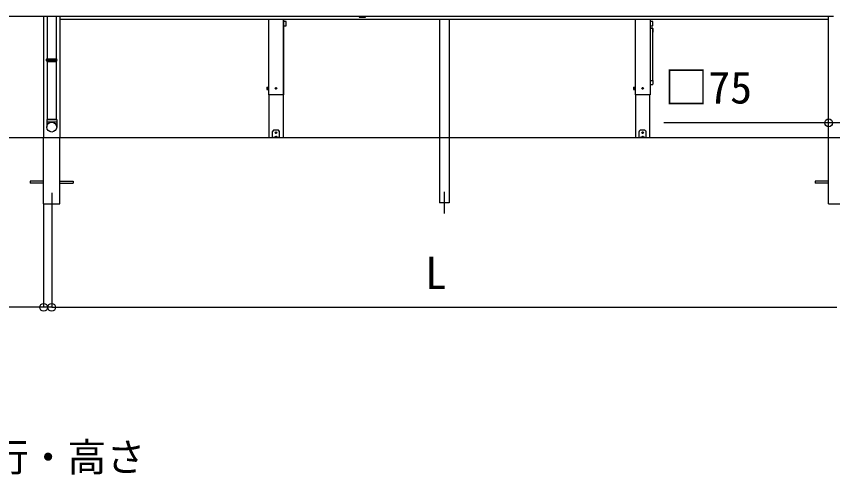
# Model space of a CAD drawing. Units: millimetres, scale not verified. Extents: x -10500 to 10500, y -15600 to 15524.
# Drawn here: x -7877 to -4092, y 634 to 2759 of the extents above; entities that cross this region are included whole.
import ezdxf
from ezdxf.enums import TextEntityAlignment as Align

# ---------------------------------------------------------------- set-up
doc = ezdxf.new("R2010")
doc.units = ezdxf.units.MM
doc.header["$LTSCALE"] = 80
for name, color, linetype in [('0-2_USER1', 3, 'Continuous'), ('0-3_YKK_12', 2, 'Continuous'), ('0-4_YKK_A1', 4, 'Continuous'), ('0-5_YKK_D', 6, 'Continuous')]:
    doc.layers.add(name, color=color, linetype=linetype)
doc.styles.add('ＭＳ ゴシック', font='')
doc.styles.get('ＭＳ ゴシック').set_extended_font_data('MS Gothic')

msp = doc.modelspace()

# ---------------------------------------------------------------- linework, layer by layer
at = {"layer": '0-3_YKK_12'}
for p, q in [((-7713, 1940.4), (-7713, 1840.4)), ((-5893, 1945.4), (-5893, 1845.4))]:
    msp.add_line(p, q, dxfattribs=at)
at = {"layer": '0-4_YKK_A1'}
for p, q in [((-6288, 2758.4), (-8457, 2758.4)), ((-7750.5, 2758.4), (-7750.5, 2195.4)), ((-7734, 2758.4), (-7734, 2562.6)), ((-7692, 2758.4), (-7692, 2562.6)), ((-7675.5, 2758.4), (-7675.5, 2195.4)), ((-7675.5, 2745.4), (-4110.5, 2745.4)), ((-6708.08, 2745.4), (-6708.08, 2395.4)), ((-6708, 2745.4), (-6708, 2395.4)), ((-6638, 2745.4), (-6638, 2395.4)), ((-6637.92, 2395.4), (-6637.92, 2745.4)), ((-6626.8, 2735.6), (-6637.2, 2735.6)), ((-6625.8, 2716.2), (-6625.8, 2734.6)), ((-6288, 2756.9), (-6288, 2759.32)), ((-6287, 2758.61), (-6287, 2759.32)), ((-6259, 2758.61), (-6287, 2758.61)), ((-6287, 2758.61), (-6287, 2756.2)), ((-6287, 2756.2), (-6259, 2756.2)), ((-6287, 2756.2), (-6287, 2755.9)), ((-6259, 2755.9), (-6287, 2755.9)), ((-6259, 2758.61), (-6259, 2759.32)), ((-6259, 2756.2), (-6259, 2758.61)), ((-6259, 2756.2), (-6259, 2755.9)), ((-6258, 2759.32), (-6258, 2756.9)), ((-4088, 2758.4), (-6258, 2758.4)), ((-5915.5, 2745.4), (-5915.5, 2195.4)), ((-5870.5, 2745.4), (-5870.5, 2195.4)), ((-5008.08, 2745.4), (-5008.08, 2395.4)), ((-5008, 2745.4), (-5008, 2395.4)), ((-4938, 2745.4), (-4938, 2395.4)), ((-4937.92, 2745.4), (-4937.92, 2395.4)), ((-4926.8, 2735.6), (-4937.2, 2735.6)), ((-4925.8, 2716.2), (-4925.8, 2734.6)), ((-6637.2, 2715.2), (-6626.8, 2715.2)), ((-4937.2, 2715.2), (-4926.8, 2715.2)), ((-4926.8, 2704.06), (-4937.2, 2704.06)), ((-4926.8, 2703.81), (-4937.2, 2703.81)), ((-4927, 2703.44), (-4937, 2703.44)), ((-4926, 2461.82), (-4926, 2702.52)), ((-4925.8, 2703.06), (-4925.8, 2685.91)), ((-7736.5, 2560.6), (-7735.5, 2562.6)), ((-7736.5, 2557.08), (-7736.5, 2560.6)), ((-7736.5, 2560.6), (-7689.5, 2560.6)), ((-7736.5, 2552.6), (-7736.5, 2556.11)), ((-7735.5, 2550.6), (-7736.5, 2552.6)), ((-7689.5, 2552.6), (-7736.5, 2552.6)), ((-7735.5, 2562.6), (-7690.5, 2562.6)), ((-7735.5, 2550.6), (-7690.5, 2550.6)), ((-7734, 2550.6), (-7734, 2280.4)), ((-7692, 2550.6), (-7692, 2280.4)), ((-7689.5, 2560.6), (-7690.5, 2562.6)), ((-7690.5, 2550.6), (-7689.5, 2552.6)), ((-7689.5, 2557.08), (-7689.5, 2560.6)), ((-7689.5, 2552.6), (-7689.5, 2556.11)), ((-4937.2, 2462.19), (-4926.8, 2462.19)), ((-4925.8, 2461.27), (-4925.8, 2461.13)), ((-4925.8, 2461.13), (-4925.8, 2460.6)), ((-4925.8, 2460.6), (-4925.8, 2458.05)), ((-6714.8, 2430.4), (-6714.35, 2431.18)), ((-6714.8, 2430.4), (-6714.8, 2420.4)), ((-6714.35, 2431.18), (-6710.8, 2431.18)), ((-6714.35, 2428.29), (-6710.8, 2428.29)), ((-6710.8, 2431.18), (-6710.8, 2419.63)), ((-6709.6, 2431.65), (-6708, 2431.65)), ((-6675.24, 2425.9), (-6674.14, 2425.92)), ((-6675.24, 2424.9), (-6674.14, 2424.88)), ((-6674.14, 2425.92), (-6673.62, 2426.02)), ((-6674.14, 2424.88), (-6673.62, 2424.78)), ((-6673.52, 2426.54), (-6673.62, 2426.02)), ((-6673.52, 2424.27), (-6673.62, 2424.78)), ((-6673.5, 2427.65), (-6673.52, 2426.54)), ((-6673.5, 2423.16), (-6673.52, 2424.27)), ((-6672.5, 2427.65), (-6672.48, 2426.54)), ((-6672.5, 2423.16), (-6672.48, 2424.27)), ((-6672.48, 2426.54), (-6672.38, 2426.02)), ((-6672.48, 2424.27), (-6672.38, 2424.78)), ((-6671.86, 2425.92), (-6672.38, 2426.02)), ((-6671.86, 2424.88), (-6672.38, 2424.78)), ((-6670.76, 2425.9), (-6671.86, 2425.92)), ((-6670.76, 2424.9), (-6671.86, 2424.88)), ((-5014.8, 2430.4), (-5014.35, 2431.18)), ((-5014.8, 2430.4), (-5014.8, 2420.4)), ((-5014.35, 2431.18), (-5010.8, 2431.18)), ((-5014.35, 2428.29), (-5010.8, 2428.29)), ((-5010.8, 2431.18), (-5010.8, 2419.63)), ((-5009.6, 2431.65), (-5008, 2431.65)), ((-4975.24, 2425.9), (-4974.14, 2425.92)), ((-4975.24, 2424.9), (-4974.14, 2424.88)), ((-4974.14, 2425.92), (-4973.62, 2426.02)), ((-4974.14, 2424.88), (-4973.62, 2424.78)), ((-4973.52, 2426.54), (-4973.62, 2426.02)), ((-4973.52, 2424.27), (-4973.62, 2424.78)), ((-4973.5, 2427.65), (-4973.52, 2426.54)), ((-4973.5, 2423.16), (-4973.52, 2424.27)), ((-4972.5, 2427.65), (-4972.48, 2426.54)), ((-4972.5, 2423.16), (-4972.48, 2424.27)), ((-4972.48, 2426.54), (-4972.38, 2426.02)), ((-4972.48, 2424.27), (-4972.38, 2424.78)), ((-4971.86, 2425.92), (-4972.38, 2426.02)), ((-4971.86, 2424.88), (-4972.38, 2424.78)), ((-4970.76, 2425.9), (-4971.86, 2425.92)), ((-4970.76, 2424.9), (-4971.86, 2424.88)), ((-4937.2, 2443.11), (-4926.8, 2443.11)), ((-4925.8, 2458.05), (-4925.8, 2446.35)), ((-6714.8, 2420.4), (-6714.35, 2419.63)), ((-6714.35, 2422.52), (-6710.8, 2422.52)), ((-6714.35, 2419.63), (-6710.8, 2419.63)), ((-6637.92, 2395.4), (-6708.08, 2395.4)), ((-6705.65, 2395.4), (-6705.65, 2195.4)), ((-6640.35, 2395.4), (-6640.35, 2195.4)), ((-5014.8, 2420.4), (-5014.35, 2419.63)), ((-5014.35, 2422.52), (-5010.8, 2422.52)), ((-5014.35, 2419.63), (-5010.8, 2419.63)), ((-4937.92, 2395.4), (-5008.08, 2395.4)), ((-5005.65, 2395.4), (-5005.65, 2195.4)), ((-4940.35, 2395.4), (-4940.35, 2195.4)), ((-7690, 2280.4), (-7736, 2280.4)), ((-7736, 2280.4), (-7736, 2245.75)), ((-7734, 2280.4), (-7692, 2280.4)), ((-7690, 2280.4), (-7690, 2245.75)), ((-7736, 2270.4), (-7690, 2270.4)), ((-6689, 2198.4), (-6689, 2225.57)), ((-6689, 2197.9), (-6689, 2198.4)), ((-6689, 2195.4), (-6689, 2197.9)), ((-6689, 2197.9), (-6688.41, 2197.9)), ((-6684, 2231.4), (-6688.41, 2226.99)), ((-6688.41, 2197.9), (-6684, 2197.9)), ((-6662, 2231.4), (-6684, 2231.4)), ((-6662, 2197.9), (-6684, 2197.9)), ((-6674.44, 2202.86), (-6678.9, 2198.4)), ((-6677, 2198.83), (-6677, 2198.4)), ((-6677, 2198.4), (-6669, 2198.4)), ((-6676.5, 2197.9), (-6669.5, 2197.9)), ((-6675.24, 2220.9), (-6674.14, 2220.92)), ((-6675.24, 2219.9), (-6674.14, 2219.88)), ((-6674.14, 2220.92), (-6673.62, 2221.02)), ((-6674.14, 2219.88), (-6673.62, 2219.78)), ((-6673.52, 2221.54), (-6673.62, 2221.02)), ((-6673.52, 2219.27), (-6673.62, 2219.78)), ((-6673.5, 2222.65), (-6673.52, 2221.54)), ((-6673.5, 2218.16), (-6673.52, 2219.27)), ((-6672.5, 2222.65), (-6672.48, 2221.54)), ((-6672.5, 2218.16), (-6672.48, 2219.27)), ((-6672.48, 2221.54), (-6672.38, 2221.02)), ((-6672.48, 2219.27), (-6672.38, 2219.78)), ((-6671.86, 2220.92), (-6672.38, 2221.02)), ((-6671.86, 2219.88), (-6672.38, 2219.78)), ((-6670.76, 2220.9), (-6671.86, 2220.92)), ((-6670.76, 2219.9), (-6671.86, 2219.88)), ((-6667.1, 2198.4), (-6671.56, 2202.86)), ((-6669, 2198.83), (-6669, 2198.4)), ((-6657.59, 2226.99), (-6662, 2231.4)), ((-6662, 2195.4), (-6662, 2197.9)), ((-6662, 2197.9), (-6657.59, 2197.9)), ((-6657.59, 2197.9), (-6657, 2197.9)), ((-6657, 2198.4), (-6657, 2225.57)), ((-6657, 2198.4), (-6657, 2197.9)), ((-4989, 2198.4), (-4989, 2225.57)), ((-4989, 2197.9), (-4989, 2198.4)), ((-4989, 2195.4), (-4989, 2197.9)), ((-4989, 2197.9), (-4988.41, 2197.9)), ((-4984, 2231.4), (-4988.41, 2226.99)), ((-4988.41, 2197.9), (-4984, 2197.9)), ((-4962, 2231.4), (-4984, 2231.4)), ((-4962, 2197.9), (-4984, 2197.9)), ((-4974.44, 2202.86), (-4978.9, 2198.4)), ((-4977, 2198.83), (-4977, 2198.4)), ((-4977, 2198.4), (-4969, 2198.4)), ((-4976.5, 2197.9), (-4969.5, 2197.9)), ((-4975.24, 2220.9), (-4974.14, 2220.92)), ((-4975.24, 2219.9), (-4974.14, 2219.88)), ((-4974.14, 2220.92), (-4973.62, 2221.02)), ((-4974.14, 2219.88), (-4973.62, 2219.78)), ((-4973.52, 2221.54), (-4973.62, 2221.02)), ((-4973.52, 2219.27), (-4973.62, 2219.78)), ((-4973.5, 2222.65), (-4973.52, 2221.54)), ((-4973.5, 2218.16), (-4973.52, 2219.27)), ((-4972.5, 2222.65), (-4972.48, 2221.54)), ((-4972.5, 2218.16), (-4972.48, 2219.27)), ((-4972.48, 2221.54), (-4972.38, 2221.02)), ((-4972.48, 2219.27), (-4972.38, 2219.78)), ((-4971.86, 2220.92), (-4972.38, 2221.02)), ((-4971.86, 2219.88), (-4972.38, 2219.78)), ((-4970.76, 2220.9), (-4971.86, 2220.92)), ((-4970.76, 2219.9), (-4971.86, 2219.88)), ((-4967.1, 2198.4), (-4971.56, 2202.86)), ((-4969, 2198.83), (-4969, 2198.4)), ((-4957.59, 2226.99), (-4962, 2231.4)), ((-4962, 2195.4), (-4962, 2197.9)), ((-4962, 2197.9), (-4957.59, 2197.9)), ((-4957.59, 2197.9), (-4957, 2197.9)), ((-4957, 2198.4), (-4957, 2225.57)), ((-4957, 2198.4), (-4957, 2197.9)), ((159.72, 2195.4), (-9500, 2195.4)), ((-7750.5, 1890.4), (-7750.5, 2195.4)), ((-7675.5, 1890.4), (-7675.5, 2195.4)), ((-6640.35, 2195.4), (-6705.65, 2195.4)), ((-6688.41, 2195.4), (-6689, 2195.4)), ((-6662, 2195.4), (-6684, 2195.4)), ((-6657.59, 2195.4), (-6662, 2195.4)), ((-5915.5, 2195.4), (-5915.5, 1895.4)), ((-5870.5, 2195.4), (-5870.5, 1895.4)), ((-4940.35, 2195.4), (-5005.65, 2195.4)), ((-4988.41, 2195.4), (-4989, 2195.4)), ((-4962, 2195.4), (-4984, 2195.4)), ((-4957.59, 2195.4), (-4962, 2195.4)), ((-7750.5, 1994.9), (-7813, 1994.9)), ((-7813, 1994.9), (-7813, 1985.9)), ((-7750.5, 1985.9), (-7813, 1985.9)), ((-7675.5, 1994.9), (-7613, 1994.9)), ((-7675.5, 1985.9), (-7613, 1985.9)), ((-7613, 1994.9), (-7613, 1985.9)), ((-4110.5, 1994.9), (-4173, 1994.9)), ((-4173, 1994.9), (-4173, 1985.9)), ((-4110.5, 1985.9), (-4173, 1985.9)), ((-5870.5, 1895.4), (-5915.5, 1895.4)), ((-7750.5, 1890.4), (-7675.5, 1890.4)), ((-4110.5, 1890.4), (-4035.5, 1890.4))]:
    msp.add_line(p, q, dxfattribs=at)
for points in [[(-4110.5, 1890.4), (-4110.5, 2195.4), (-4110.5, 2758.4)], [(-7736.5, 2557.08), (-7736.38, 2557.08), (-7736.23, 2557.08), (-7736.03, 2557.07), (-7735.8, 2557.07), (-7735.53, 2557.07), (-7735.22, 2557.07), (-7734.87, 2557.07), (-7734.48, 2557.07), (-7734.06, 2557.07), (-7733.6, 2557.06), (-7733.11, 2557.06), (-7732.58, 2557.06), (-7732.02, 2557.06), (-7731.43, 2557.06), (-7730.81, 2557.06), (-7730.15, 2557.06), (-7729.47, 2557.06), (-7728.76, 2557.06), (-7728.02, 2557.06), (-7727.26, 2557.06), (-7726.47, 2557.06), (-7725.66, 2557.06), (-7724.83, 2557.06), (-7723.98, 2557.06), (-7723.11, 2557.06), (-7722.22, 2557.06), (-7720.4, 2557.06), (-7718.54, 2557.06), (-7716.63, 2557.07), (-7712.76, 2557.07), (-7710.82, 2557.08), (-7708.9, 2557.08), (-7707.01, 2557.08), (-7705.16, 2557.08), (-7703.36, 2557.09), (-7702.48, 2557.09), (-7701.63, 2557.09), (-7700.79, 2557.09), (-7699.97, 2557.09)], [(-7735.21, 2556.12), (-7735.52, 2556.12), (-7735.79, 2556.12), (-7736.03, 2556.12), (-7736.22, 2556.11), (-7736.38, 2556.11), (-7736.5, 2556.11)], [(-7689.5, 2556.09), (-7695.39, 2556.1), (-7698.34, 2556.1), (-7699.11, 2556.1), (-7699.91, 2556.1), (-7700.72, 2556.1), (-7701.56, 2556.1), (-7702.41, 2556.1), (-7703.29, 2556.1), (-7704.18, 2556.1), (-7705.08, 2556.11), (-7706.94, 2556.11), (-7708.83, 2556.11), (-7710.76, 2556.12), (-7712.7, 2556.12), (-7716.57, 2556.12), (-7718.48, 2556.13), (-7720.35, 2556.13), (-7721.27, 2556.13), (-7722.17, 2556.13), (-7723.06, 2556.13), (-7723.93, 2556.13), (-7724.79, 2556.13), (-7725.62, 2556.13), (-7726.43, 2556.13), (-7727.22, 2556.13), (-7727.99, 2556.13), (-7728.73, 2556.13), (-7729.44, 2556.13), (-7730.12, 2556.13), (-7730.78, 2556.13), (-7731.41, 2556.13), (-7732, 2556.13), (-7732.56, 2556.13), (-7733.09, 2556.13), (-7733.58, 2556.13), (-7734.04, 2556.12), (-7734.47, 2556.12), (-7734.86, 2556.12), (-7735.21, 2556.12)], [(-7699.97, 2557.09), (-7699.18, 2557.09), (-7698.42, 2557.09), (-7695.44, 2557.1), (-7689.5, 2557.1)], [(-6708, 2419.15), (-6709.6, 2419.15), (-6709.6, 2431.65)], [(-5008, 2419.15), (-5009.6, 2419.15), (-5009.6, 2431.65)], [(-4925.8, 2446.35), (-4925.8, 2444.31), (-4925.8, 2444.11)], [(-6684, 2197.9), (-6684, 2195.4), (-6688.41, 2195.4)], [(-6657, 2197.9), (-6657, 2195.4), (-6657.59, 2195.4)], [(-4984, 2197.9), (-4984, 2195.4), (-4988.41, 2195.4)], [(-4957, 2197.9), (-4957, 2195.4), (-4957.59, 2195.4)]]:
    msp.add_lwpolyline(points, dxfattribs=at)
for points in [[(-6710.8, 2431.15), (-6709.6, 2431.15), (-6709.6, 2419.65), (-6710.8, 2419.65)], [(-5010.8, 2431.15), (-5009.6, 2431.15), (-5009.6, 2419.65), (-5010.8, 2419.65)]]:
    msp.add_lwpolyline(points, close=True, dxfattribs=at)
for centre, radius in [((-6673, 2425.4), 4), ((-6670.88, 2423.28), 0.3), ((-4973, 2425.4), 4), ((-4970.88, 2423.28), 0.3), ((-7712.91, 2245.75), 22.91), ((-6673, 2220.4), 4), ((-6670.88, 2218.28), 0.3), ((-4973, 2220.4), 4), ((-4970.88, 2218.28), 0.3)]:
    msp.add_circle(centre, radius, dxfattribs=at)
for centre, radius, start, end in [((-6637.2, 2734.6), 1, 90, 136.07133), ((-6626.8, 2734.6), 1, 0, 90), ((-6287.13, 2759.49), 0.893, 191.42175, 278.04947), ((-6287.13, 2757.08), 0.893, 191.42175, 278.04947), ((-6287, 2756.9), 1, 180, 270), ((-6258.88, 2759.49), 0.893, 261.95053, 348.57825), ((-6258.88, 2757.08), 0.893, 261.95053, 348.57825), ((-6259, 2756.9), 1, 270, 0), ((-4937.2, 2734.6), 1, 90, 136.07133), ((-4926.8, 2734.6), 1, 0, 90), ((-6637.2, 2716.2), 1, 223.92867, 270), ((-6626.8, 2716.2), 1, 270, 0), ((-4937.2, 2716.2), 1, 223.92867, 270), ((-4937.2, 2703.06), 1, 90, 136.07133), ((-4937.21, 2702.79), 1.03, 89.33234, 133.67747), ((-4937.04, 2702.48), 0.964, 87.79679, 156.39643), ((-4926.96, 2702.48), 0.964, 2.3873, 92.20321), ((-4926.8, 2716.2), 1, 270, 0), ((-4926.8, 2703.06), 1, 0, 90), ((-4926.76, 2702.85), 0.964, 2.3873, 92.20321), ((-4926.68, 2685.91), 0.881, 320.61871, 359.66491), ((-7736.5, 2556.6), 0.5, 285.49629, 74.51275), ((-7689.5, 2556.6), 0.5, 105.48725, 254.50371), ((-4937.24, 2461.23), 0.964, 87.79679, 135.1392), ((-4926.76, 2461.23), 0.964, 2.3873, 92.20321), ((-6712.24, 2429.73), 2.56, 145.61708, 214.38292), ((-6705.25, 2425.4), 9.55, 162.41276, 197.58724), ((-6673, 2425.4), 2.3, 167.44414, 192.55586), ((-6673, 2425.4), 2.3, 77.44414, 102.55586), ((-6673, 2425.4), 2.3, 257.44414, 282.55586), ((-6673, 2425.4), 2.3, 347.44414, 12.55586), ((-5012.24, 2429.73), 2.56, 145.61708, 214.38292), ((-5005.25, 2425.4), 9.55, 162.41276, 197.58724), ((-4973, 2425.4), 2.3, 167.44414, 192.55586), ((-4973, 2425.4), 2.3, 77.44414, 102.55586), ((-4973, 2425.4), 2.3, 257.44414, 282.55586), ((-4973, 2425.4), 2.3, 347.44414, 12.55586), ((-4937.2, 2444.11), 1, 223.92867, 270), ((-4926.8, 2444.11), 1, 270, 0), ((-6712.24, 2421.07), 2.56, 145.61708, 214.38292), ((-5012.24, 2421.07), 2.56, 145.61708, 214.38292), ((-6687, 2225.57), 2, 135, 180), ((-6676, 2198.83), 1, 126.03188, 180), ((-6676.5, 2198.4), 0.5, 180, 270), ((-6673, 2194.7), 6.1, 53.96812, 126.03188), ((-6673, 2220.4), 2.3, 167.44414, 192.55586), ((-6673, 2220.4), 2.3, 77.44414, 102.55586), ((-6673, 2220.4), 2.3, 257.44414, 282.55586), ((-6673, 2220.4), 2.3, 347.44414, 12.55586), ((-6669.5, 2198.4), 0.5, 270, 0), ((-6670, 2198.83), 1, 0, 53.96812), ((-6659, 2225.57), 2, 0, 45), ((-4987, 2225.57), 2, 135, 180), ((-4976, 2198.83), 1, 126.03188, 180), ((-4976.5, 2198.4), 0.5, 180, 270), ((-4973, 2194.7), 6.1, 53.96812, 126.03188), ((-4973, 2220.4), 2.3, 167.44414, 192.55586), ((-4973, 2220.4), 2.3, 77.44414, 102.55586), ((-4973, 2220.4), 2.3, 257.44414, 282.55586), ((-4973, 2220.4), 2.3, 347.44414, 12.55586), ((-4969.5, 2198.4), 0.5, 270, 0), ((-4970, 2198.83), 1, 0, 53.96812), ((-4959, 2225.57), 2, 0, 45)]:
    msp.add_arc(centre, radius, start, end, dxfattribs=at)
for centre, major_axis, ratio, start_param, end_param in [((-6678.4, 2198.4), (0.688, 0.425), 0.381966, 2.1243707, 3.695167), ((-6673, 2199.97), (0, -3.54), 0.707107, 2.5261129, 3.7570724), ((-6667.6, 2198.4), (0.688, -0.425), 0.381966, 5.7296109, 7.3004073), ((-4978.4, 2198.4), (0.688, 0.425), 0.381966, 2.1243707, 3.695167), ((-4973, 2199.97), (0, -3.54), 0.707107, 2.5261129, 3.7570724), ((-4967.6, 2198.4), (0.688, -0.425), 0.381966, 5.7296109, 7.3004073)]:
    msp.add_ellipse(centre, major_axis=major_axis, ratio=ratio, start_param=start_param, end_param=end_param, dxfattribs=at)
at = {"layer": '0-5_YKK_D'}
for p, q in [((-4110.5, 2265.4), (-4874.64, 2265.4)), ((-4035.5, 2265.4), (-4110.5, 2265.4)), ((-7750.5, 1889.4), (-7750.5, 1409.4)), ((-7713, 1839.4), (-7713, 1409.4)), ((-7713, 1839.4), (-7713, 1409.4)), ((-7750.5, 1410.4), (-8449.73, 1410.4)), ((-7713, 1410.4), (-7750.5, 1410.4)), ((-7713, 1410.4), (-4073, 1410.4)), ((-7713, 1410.4), (-7641, 1410.4))]:
    msp.add_line(p, q, dxfattribs=at)
for centre in [(-4110.5, 2265.4), (-7750.5, 1410.4), (-7713, 1410.4), (-7713, 1410.4)]:
    msp.add_circle(centre, 18, dxfattribs=at)

# ---------------------------------------------------------------- texts
at = {"layer": '0-2_USER1', "style": 'ＭＳ ゴシック'}
msp.add_text('■奥行・高さ', height=132, dxfattribs=at).set_placement((-8359.84, 609.73), align=Align.BOTTOM_LEFT)
at = {"layer": '0-5_YKK_D', "style": 'ＭＳ ゴシック'}
for s, p in [('□75', (-4872.89, 2310.04)), ('L', (-5982.83, 1450.4))]:
    msp.add_text(s, height=149.6, dxfattribs=at).set_placement(p, align=Align.BOTTOM_LEFT)

doc.saveas('drawing.dxf')
